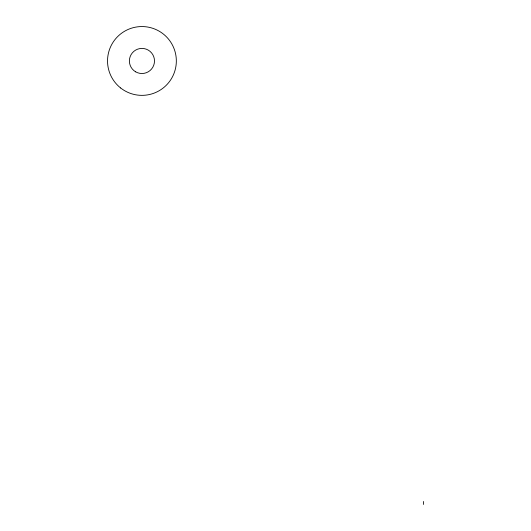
<?xml version="1.0" encoding="UTF-8"?>
<svg xmlns="http://www.w3.org/2000/svg" width="531" height="531" viewBox="0 0 531 531"><rect width="100%" height="100%" fill="white"/><g stroke="black" fill="none" stroke-linecap="round" stroke-linejoin="round"><path stroke-width="0.8" d="M423.472 501.476L423.472 504.45M120.67 88A34.402 34.402 0 0 0 175.987 65.857A34.402 34.402 0 0 0 129.152 29.019A34.402 34.402 0 0 0 120.67 88M135.657 71.831A12.558 12.558 0 0 0 154.494 60.959A12.558 12.558 0 0 0 135.657 50.087A12.558 12.558 0 0 0 135.657 71.831"/></g></svg>
